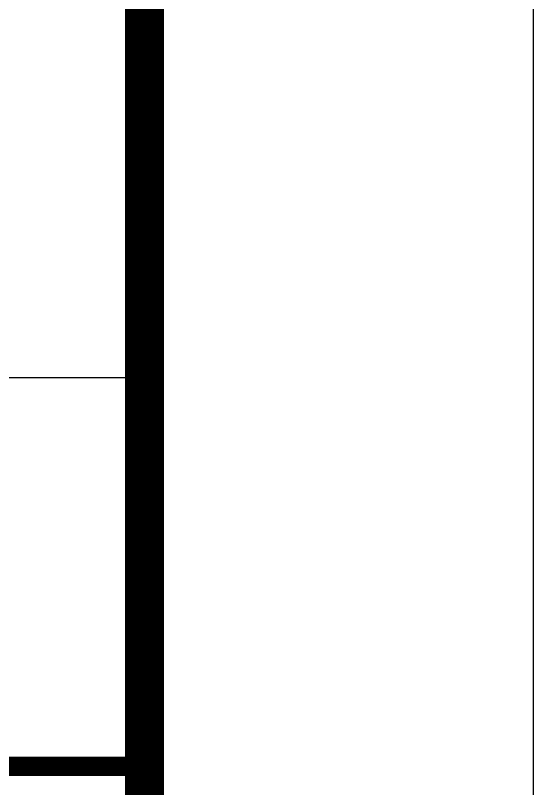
# Model space of a CAD drawing. Extents: x 9834882 to 10005569, y 1691670 to 2510806.
# Drawn here: x 9981221 to 9983219, y 2160667 to 2163650 of the extents above; entities that cross this region are included whole.
import ezdxf

# ---------------------------------------------------------------- set-up
doc = ezdxf.new("R2010")
doc.units = 0
doc.header["$LTSCALE"] = 1000
doc.header["$MEASUREMENT"] = 0
doc.layers.get('0').update_dxf_attribs({"linetype": 'CONTINUOUS'})
doc.layers.add('PP-PM-TK', color=7, linetype='CONTINUOUS')
doc.layers.add('PUB_TITLE', color=4, linetype='CONTINUOUS')

# ---------------------------------------------------------------- blocks, each defined once
blk = doc.blocks.new('A2 TK 2019')
at = {"layer": 'PP-PM-TK', "color": 4}
blk.add_line((7035935.2, 1992447.9), (7041435.2, 1992447.9), dxfattribs=at)
at = {"layer": 'PP-PM-TK', "color": 4, "const_width": 70}
blk.add_lwpolyline([(7035935.2, 2015183.8), (7041435.2, 2015183.8), (7041435.2, 1975183.8), (7035935.2, 1975183.8)], close=True, dxfattribs=at)
at = {"layer": 'PP-PM-TK', "color": 4}
for const_width in [50, 20]:
    blk.add_lwpolyline([(7035935.2, 1991447.9), (7041435.2, 1991447.9)], dxfattribs=dict(at, const_width=const_width))

msp = doc.modelspace()

# ---------------------------------------------------------------- linework, layer by layer
at = {"layer": 'PUB_TITLE'}
msp.add_lwpolyline([(9894118.6, 2134857), (9983218.6, 2134857), (9983218.6, 2197857), (9894118.6, 2197857)], close=True, dxfattribs=at)
at = {"layer": 'PUB_TITLE', "const_width": 150}
msp.add_lwpolyline([(9897868.6, 2136357), (9981718.6, 2136357), (9981718.6, 2196357), (9897868.6, 2196357)], close=True, dxfattribs=at)

# ---------------------------------------------------------------- block references
at = {"xscale": 1.5, "yscale": 1.5, "zscale": 1.5}
msp.add_blockref('A2 TK 2019', (-580434.2, -826418.7), dxfattribs=at)

doc.saveas('drawing.dxf')
